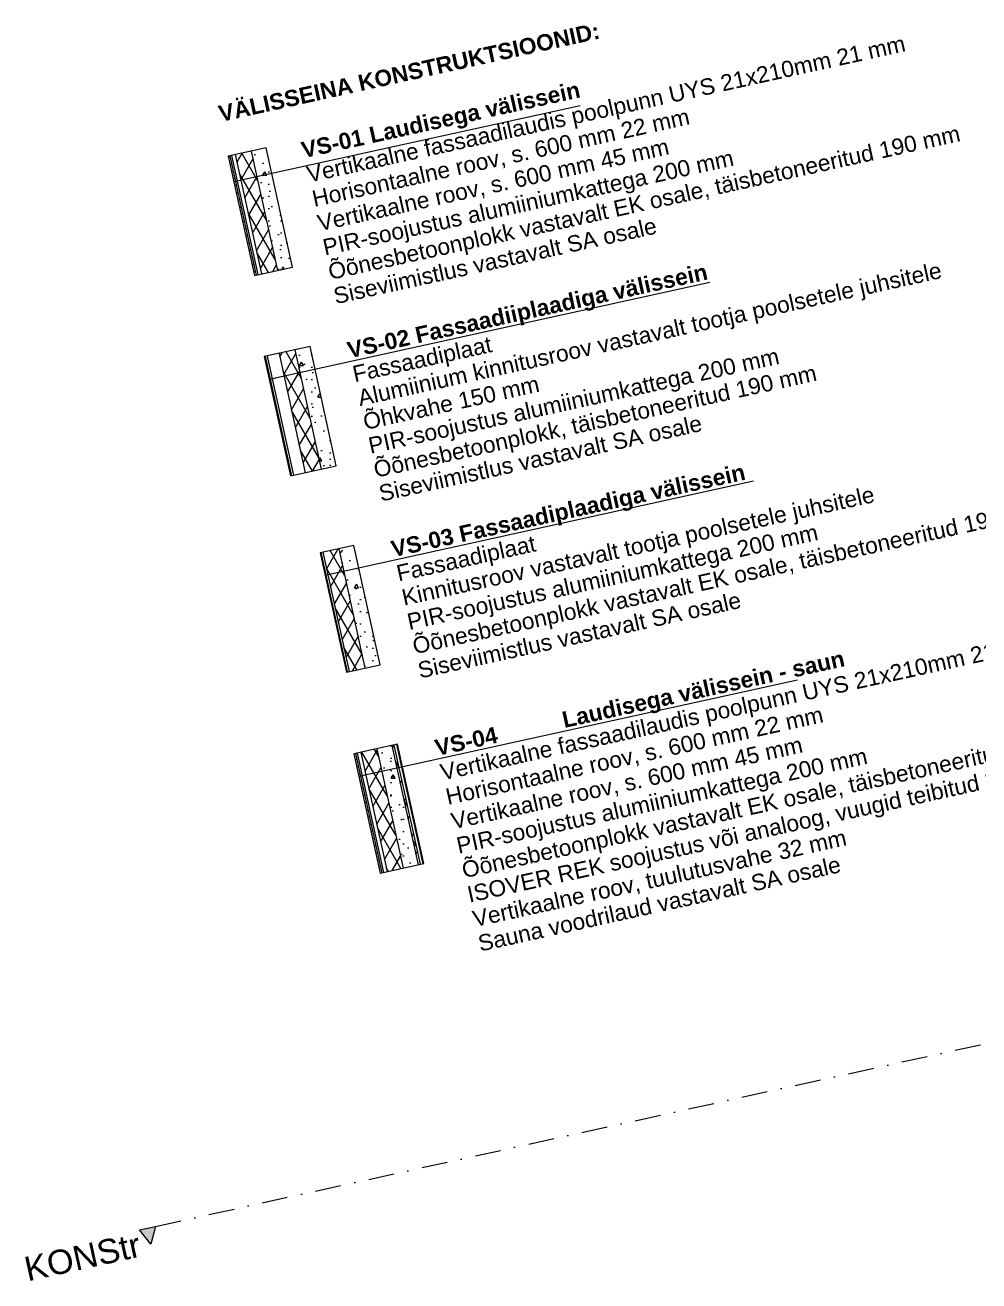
# Model space of a CAD drawing. Header units: millimetres. Extents: x 797631 to 820807, y -100094 to -82576.
# Drawn here: x 797631 to 809342, y -100094 to -84673 of the extents above; entities that cross this region are included whole.
import ezdxf

# ---------------------------------------------------------------- set-up
doc = ezdxf.new("R2010")
doc.units = ezdxf.units.MM
doc.header["$MEASUREMENT"] = 0
doc.linetypes.add('Dot & Dashed', pattern=[670.277762, 317.5, -176.388889, 0, -176.388874])
doc.layers.add('New_0', color=7, linetype='Continuous')
doc.layers.add('PP', color=7, linetype='Continuous')
for name, color, linetype, lineweight in [('New_0_Pen_No__1', 7, 'Continuous', 13), ('New_Annotation - Text_Pen_No__1', 7, 'Continuous', 13), ('New_Shell - Roof_Pen_No__1', 7, 'Continuous', 13), ('PP_Pen_No__1', 7, 'Continuous', 13)]:
    doc.layers.add(name, color=color, linetype=linetype, lineweight=lineweight)
doc.styles.add('GENERATED_STYLE_1', font='')
doc.styles.add('GENERATED_STYLE_2', font='')
doc.styles.get('GENERATED_STYLE_1').set_extended_font_data('Arial')
doc.styles.get('GENERATED_STYLE_2').set_extended_font_data('Arial', bold=True)
pattern_1 = [(10, (0, 0), (-15.628336, 88.632695), [])]
pattern_2 = [(60, (0, 0), (-129.90381, 75), []), (120, (0, 0), (129.90381, 75), [])]
pattern_3 = [(0, (0, 0), (0, 779.4229), [48.75, -401.25]), (0, (225, 389.7), (0, 779.4229), [48.75, -401.25]), (60, (0, 0), (-675, 389.7114), [48.75, -401.25]), (60, (450, 0), (-675, 389.7114), [48.75, -401.25]), (120, (48.75, 0), (675, 389.7114), [48.75, -401.25]), (120, (498.75, 0), (675, 389.7114), [48.75, -401.25]), (0, (0, 75), (0, 150), [0, -150, 0, -225]), (45, (75, 75), (-106.066017, 106.066017), [0, -112.5, 0, -187.5])]

msp = doc.modelspace()

# ---------------------------------------------------------------- hatches: boundary and pattern name
at = {"layer": 'New_0', "linetype": 'Continuous', "lineweight": 0, "true_color": 0x000000}
h = msp.add_hatch(dxfattribs=at)
h.set_pattern_fill('Lightweight_Concrete_0001', color=18, style=0, pattern_type=2)
h.set_pattern_definition(pattern_3)
h.paths.add_polyline_path([(800406, -86220), (800729, -87685), (800915, -87644), (800592, -86179)])
h = msp.add_hatch(dxfattribs=at)
h.set_pattern_fill('Wood_0001', color=18, style=0, pattern_type=2)
h.set_pattern_definition(pattern_1)
h.paths.add_polyline_path([(800125, -86282), (800448, -87747), (800468, -87742), (800146, -86277)])
h = msp.add_hatch(dxfattribs=at)
h.set_pattern_fill('Batt_Insulation_0001', color=18, style=0, pattern_type=2)
h.set_pattern_definition(pattern_2)
h.paths.add_polyline_path([(800211, -86263), (800534, -87728), (800729, -87685), (800406, -86220)])
h = msp.add_hatch(dxfattribs=at)
h.set_pattern_fill('Batt_Insulation_0001', color=18, style=0, pattern_type=2)
h.set_pattern_definition(pattern_2)
h.paths.add_polyline_path([(800749, -88704), (801071, -90169), (801267, -90126), (800944, -88661)])
h = msp.add_hatch(dxfattribs=at)
h.set_pattern_fill('Lightweight_Concrete_0001', color=18, style=0, pattern_type=2)
h.set_pattern_definition(pattern_3)
h.paths.add_polyline_path([(800944, -88661), (801267, -90126), (801452, -90085), (801130, -88620)])
h = msp.add_hatch(dxfattribs=at)
h.set_pattern_fill('Wood_0001', color=18, style=0, pattern_type=2)
h.set_pattern_definition(pattern_1)
h.paths.add_polyline_path([(800568, -88744), (800891, -90209), (800900, -90207), (800578, -88742)])
h = msp.add_hatch(dxfattribs=at)
h.set_pattern_fill('Batt_Insulation_0001', color=18, style=0, pattern_type=2)
h.set_pattern_definition(pattern_2)
h.paths.add_polyline_path([(801286, -91146), (801609, -92611), (801804, -92568), (801482, -91103)])
h = msp.add_hatch(dxfattribs=at)
h.set_pattern_fill('Lightweight_Concrete_0001', color=18, style=0, pattern_type=2)
h.set_pattern_definition(pattern_3)
h.paths.add_polyline_path([(801482, -91103), (801804, -92568), (801990, -92527), (801667, -91062)])
h = msp.add_hatch(dxfattribs=at)
h.set_pattern_fill('Wood_0001', color=18, style=0, pattern_type=2)
h.set_pattern_definition(pattern_1)
h.paths.add_polyline_path([(801252, -91153), (801575, -92618), (801585, -92616), (801262, -91151)])
h = msp.add_hatch(dxfattribs=at)
h.set_pattern_fill('Batt_Insulation_0001', color=18, style=0, pattern_type=2)
h.set_pattern_definition(pattern_2)
h.paths.add_polyline_path([(801754, -93603), (802076, -95068), (802272, -95025), (801949, -93560)])
h = msp.add_hatch(dxfattribs=at)
h.set_pattern_fill('Lightweight_Concrete_0001', color=18, style=0, pattern_type=2)
h.set_pattern_definition(pattern_3)
h.paths.add_polyline_path([(801949, -93560), (802272, -95025), (802457, -94984), (802135, -93519)])
h = msp.add_hatch(dxfattribs=at)
h.set_pattern_fill('Batt_Insulation_0001', color=18, style=0, pattern_type=2)
h.set_pattern_definition(pattern_2)
h.paths.add_polyline_path([(802135, -93519), (802457, -94984), (802482, -94978), (802159, -93514)])
h = msp.add_hatch(dxfattribs=at)
h.set_pattern_fill('Wood_0001', color=18, style=0, pattern_type=2)
h.set_pattern_definition(pattern_1)
h.paths.add_polyline_path([(802190, -93507), (802513, -94972), (802528, -94968), (802205, -93503)])
h = msp.add_hatch(dxfattribs=at)
h.set_pattern_fill('Wood_0001', color=18, style=0, pattern_type=2)
h.set_pattern_definition(pattern_1)
h.paths.add_polyline_path([(801668, -93622), (801990, -95087), (802011, -95082), (801688, -93617)])
at = {"layer": 'PP', "linetype": 'Continuous', "lineweight": 0, "true_color": 0x000000}
msp.add_hatch(color=18, dxfattribs=at).paths.add_polyline_path([(799036, -99467), (799176, -99641), (799231, -99424)])

# ---------------------------------------------------------------- linework, layer by layer
at = {"layer": 'New_0_Pen_No__1', "color": 7, "linetype": 'Continuous', "lineweight": 13}
for p, q in [((800146, -86277), (800468, -87742)), ((800167, -86272), (800490, -87737)), ((800211, -86263), (800534, -87728)), ((800406, -86220), (800729, -87685)), ((800944, -88661), (801267, -90126)), ((800578, -88742), (800900, -90207)), ((800602, -88737), (800925, -90201)), ((800749, -88704), (801071, -90169)), ((801482, -91103), (801804, -92568)), ((801262, -91151), (801585, -92616)), ((801286, -91146), (801609, -92611)), ((801754, -93603), (802076, -95068)), ((801949, -93560), (802272, -95025)), ((802135, -93519), (802457, -94984)), ((802159, -93514), (802482, -94978)), ((802190, -93507), (802513, -94972)), ((801688, -93617), (802011, -95082)), ((801710, -93612), (802032, -95077))]:
    msp.add_line(p, q, dxfattribs=at)
at = {"layer": 'New_0_Pen_No__1', "color": 7, "linetype": 'Continuous', "lineweight": 13, "flags": 128}
for points in [[(800592, -86179), (800125, -86282)], [(800915, -87644), (800592, -86179)], [(800125, -86282), (800448, -87747)], [(800448, -87747), (800915, -87644)], [(801130, -88620), (800568, -88744)], [(801452, -90085), (801130, -88620)], [(800568, -88744), (800891, -90209)], [(800891, -90209), (801452, -90085)], [(801667, -91062), (801252, -91153)], [(801990, -92527), (801667, -91062)], [(801252, -91153), (801575, -92618)], [(801575, -92618), (801990, -92527)], [(802205, -93503), (801668, -93622)], [(802528, -94968), (802205, -93503)], [(801668, -93622), (801990, -95087)], [(801990, -95087), (802528, -94968)]]:
    msp.add_lwpolyline(points, dxfattribs=at)
at = {"layer": 'New_Shell - Roof_Pen_No__1', "color": 7, "linetype": 'Continuous', "lineweight": 13}
for p, q in [((804448, -85662), (800195, -86598)), ((806037, -87832), (800629, -89023)), ((800629, -89023), (800724, -89002)), ((806575, -90273), (801314, -91432)), ((807113, -92715), (801729, -93900))]:
    msp.add_line(p, q, dxfattribs=at)
at = {"layer": 'PP_Pen_No__1', "color": 7, "linetype": 'Dot & Dashed', "lineweight": 13}
msp.add_line((799231, -99424), (819148, -95038), dxfattribs=at)
at = {"layer": 'PP_Pen_No__1', "color": 7, "linetype": 'Continuous', "lineweight": 13, "flags": 128}
msp.add_lwpolyline([(799036, -99467), (799231, -99424), (799176, -99641)], close=True, dxfattribs=at)

# ---------------------------------------------------------------- texts
at = {"layer": 'New_Annotation - Text_Pen_No__1', "color": 7, "linetype": 'Continuous', "lineweight": 13, "insert": (799990, -85667), "char_height": 200, "attachment_point": 1, "rotation": 12.42, "style": 'GENERATED_STYLE_2'}
msp.add_mtext('\\A1;{\\pql;\\fArial|b1|i0|c0|p34;VÄLISSEINA KONSTRUKTSIOONID:}', dxfattribs=at)
at = {"layer": 'New_Annotation - Text_Pen_No__1', "color": 7, "linetype": 'Continuous', "lineweight": 13, "char_height": 200, "attachment_point": 1, "rotation": 12.42, "style": 'GENERATED_STYLE_2'}
for s, insert, line_spacing_factor in [('\\A1;{\\pql;\\fArial|b1|i0|c0|p34;VS-01 Laudisega välissein\\P\\pql;\\fArial|b0|i0|c0|p34;Vertikaalne fassaadilaudis poolpunn UYS 21x210mm 21 mm\\P\\pql;\\fArial|b0|i0|c0|p34;Horisontaalne roov, s. 600 mm 22 mm\\P\\pql;\\fArial|b0|i0|c0|p34;Vertikaalne roov, s. 600 mm 45 mm\\P\\pql;\\fArial|b0|i0|c0|p34;PIR-soojustus alumiiniumkattega 200 mm\\P\\pql;\\fArial|b0|i0|c0|p34;Õõnesbetoonplokk vastavalt EK osale, täisbetoneeritud 190 mm\\P\\pql;\\fArial|b0|i0|c0|p34;Siseviimistlus vastavalt SA osale}', (801006, -86113), 0.917306), ('\\A1;{\\pql;\\fArial|b1|i0|c0|p34;VS-02 Fassaadiiplaadiga välissein\\P\\pql;\\fArial|b0|i0|c0|p34;Fassaadiplaat ^I^I\\P\\pql;\\fArial|b0|i0|c0|p34;Alumiinium kinnitusroov vastavalt tootja poolsetele juhsitele\\P\\pql;\\fArial|b0|i0|c0|p34;Õhkvahe 150 mm\\P\\pql;\\fArial|b0|i0|c0|p34;PIR-soojustus alumiiniumkattega 200 mm\\P\\pql;\\fArial|b0|i0|c0|p34;Õõnesbetoonplokk, täisbetoneeritud 190 mm\\P\\pql;\\fArial|b0|i0|c0|p34;Siseviimistlus vastavalt SA osale}', (801570, -88570), 0.900571), ('\\A1;{\\pql;\\fArial|b1|i0|c0|p34;VS-03 Fassaadiplaadiga välissein\\P\\pql;\\fArial|b0|i0|c0|p34;Fassaadiplaat^I^I^I^I\\P\\pql;\\fArial|b0|i0|c0|p34;Kinnitusroov vastavalt tootja poolsetele juhsitele\\P\\pql;\\fArial|b0|i0|c0|p34;PIR-soojustus alumiiniumkattega 200 mm\\P\\pql;\\fArial|b0|i0|c0|p34;Õõnesbetoonplokk vastavalt EK osale, täisbetoneeritud 190 mm\\P\\pql;\\fArial|b0|i0|c0|p34;Siseviimistlus vastavalt SA osale}', (802108, -91012), 0.915018), ('\\A1;{\\pql;\\fArial|b1|i0|c0|p34;VS-04 ^ILaudisega välissein - saun\\P\\pql;\\fArial|b0|i0|c0|p34;Vertikaalne fassaadilaudis poolpunn UYS 21x210mm\\fArial|b0|i0|c0|p34; \\fArial|b0|i0|c0|p34;21 mm\\P\\pql;\\fArial|b0|i0|c0|p34;Horisontaalne roov, s. 600 mm\\fArial|b0|i0|c0|p34; \\fArial|b0|i0|c0|p34;22 mm\\P\\pql;\\fArial|b0|i0|c0|p34;Vertikaalne roov, s. 600 mm\\fArial|b0|i0|c0|p34; \\fArial|b0|i0|c0|p34;45 mm\\P\\pql;\\fArial|b0|i0|c0|p34;PIR-soojustus alumiiniumkattega\\fArial|b0|i0|c0|p34; \\fArial|b0|i0|c0|p34;200 mm\\P\\pql;\\fArial|b0|i0|c0|p34;Õõnesbetoonplokk vastavalt EK osale, täisbetoneeritud \\fArial|b0|i0|c0|p34; \\fArial|b0|i0|c0|p34;190 mm\\P\\pql;\\fArial|b0|i0|c0|p34;ISOVER REK soojustus või analoog, vuugid teibitud\\fArial|b0|i0|c0|p34; \\fArial|b0|i0|c0|p34;25 mm\\P\\pql;\\fArial|b0|i0|c0|p34;Vertikaalne roov, tuulutusvahe\\fArial|b0|i0|c0|p34; \\fArial|b0|i0|c0|p34;32 mm\\P\\pql;\\fArial|b0|i0|c0|p34;Sauna voodrilaud vastavalt SA osale}', (802646, -93453), 0.922141)]:
    msp.add_mtext(s, dxfattribs=dict(at, insert=insert, line_spacing_factor=line_spacing_factor))
at = {"layer": 'PP_Pen_No__1', "color": 7, "lineweight": 13, "insert": (797663, -100105), "char_height": 300, "attachment_point": 7, "rotation": 12.42, "style": 'GENERATED_STYLE_1'}
msp.add_mtext('\\A1;{\\pql;\\pt0;\\fArial|b0|i0|c0|p34;KONStr}', dxfattribs=at)

doc.saveas('drawing.dxf')
